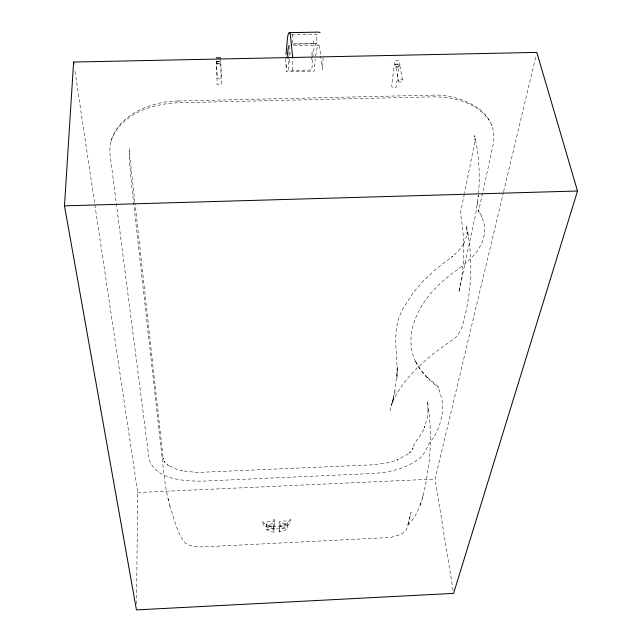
<?xml version="1.0" encoding="UTF-8"?>
<svg xmlns="http://www.w3.org/2000/svg" width="642" height="642" viewBox="0 0 642 642"><rect width="100%" height="100%" fill="white"/><g stroke="black" fill="none" stroke-linecap="round" stroke-linejoin="round"><path stroke-width="0.48" stroke-dasharray="3.21 2.41" d="M136.513 603.929L137.709 492.534L74.641 68.991M273.709 527.355L273.821 524L274.038 532.234L269.199 531.247L266.422 529.257L266.117 524.362L268.886 526.36L273.709 527.355L274.038 532.234M274.335 523.021L274.222 526.416L266.478 526.793L266.173 521.882L273.901 521.513L274.006 518.102L274.335 523.021L269.367 524.498L266.478 526.793M292.262 70.163L292.68 58.462M285.746 58.944L286.244 71.671L314.275 71.069L315.222 59.361M279.655 531.969L279.792 528.623L287.504 528.254L287.143 523.366L284.229 525.629L279.318 527.09L279.655 531.969L284.583 530.509L287.504 528.254M279.888 526.151L280.024 522.748L284.896 523.76L287.624 525.782L279.888 526.151L279.551 521.248L287.263 520.879L287.624 525.782M286.412 67.466L286.605 63.55M288.836 55.677L288.41 64.746L288.9 70.524L311.771 70.034C312.823 61.279 312.092 51.753 315.808 43.616L316.321 43.407L293.209 43.865M323.119 57.828L322.412 69.513L320.703 55.998M288.892 54.843L289.398 47.733M289.293 62.258L289.534 58.566M478.515 193.411C480.232 174.086 478.804 154.497 474.671 135.558L475.072 139.94L475.088 138.552L474.615 143.022L464.543 192.937M311.498 59.722L311.707 57.01M311.851 55.196L312.229 51.031M289.799 55.244L290.401 49.755M464.343 193.916L460.394 213.489C465.265 239.498 464.896 266.526 458.805 292.343L475.915 213.024L478.314 195.192M477.175 205.119L477.6 201.428M478.081 197.263L478.298 195.337M315.599 56.111L317.349 47.107L318.849 45.076L293.306 45.59M394.902 64.521C406.177 65.661 391.291 61.303 395.456 67.081L399.581 66.993L399.958 64.015L399.22 60.669L395.007 60.709L394.734 61.159L391.74 85.306L392.126 87.448L396.162 87.36L399.027 64.401M313.095 43.913L313.577 41.016M178.179 101.027C148.446 100.954 108.201 118.682 109.918 153.478L149.193 459.752C156.712 479.879 183.628 481.035 201.973 481.171L373.154 473.483C388.707 472.528 404.693 468.949 417.613 459.849C425.646 454.865 426.681 445.05 432.925 438.55A164.48 91.036 -4.3 0 0 441.808 398.923L438.253 386.636L426.874 376.902L427.741 377.825L420.518 369.543L415.125 360.523C420.053 371.782 429.081 380.473 438.711 387.808M479.558 212.598L478.579 211.282L493.417 143.487C498.994 109.67 458.717 93.475 431.183 95.168M392.029 403.369L395.175 388.667L397.615 366.903L396.9 378.555C398.385 353.935 389.83 328.656 404.612 306.154L413.207 292.728L423.688 280.522L436.552 268.597L452.578 256.455L451.759 257.089L459.086 250.131L461.991 246.4L464.343 242.556L463.781 243.703L466.662 235.895L467.191 231.955L467.175 233.303L466.333 225.591C473.122 256.351 472.031 288.643 464.134 319.082C462.497 326.401 460.129 334.057 453.95 338.864C428.728 356.166 403.072 376.26 391.155 405.423L393.466 398.144M453.108 590.423L435.083 479.028L503.368 192.664M503.601 191.693L536.118 55.332M169.729 505.447C174.159 518.118 176.654 533.101 185.586 543.389C191.172 546.655 197.905 547.064 204.228 546.848L390.376 537.474L399.765 534.794L403.32 532.836L405.776 530.629L407.044 528.053L411.113 512.332L407.55 525.718C423.736 508.865 425.566 484.253 429.081 462.32C431.255 441.913 430.71 421.232 427.331 400.985L428.126 410.334L428.166 409.09L427.869 413.761L427.107 418.415L424.274 427.612L424.771 426.489C422.372 435.019 414.411 440.637 412.501 449.191L412.999 448.092L409.556 452.795L410.366 452L407.726 454.271L396.892 460.097L397.542 459.865L388.217 462.721L373.066 464.808L196.773 472.48L181.75 470.787L182.424 470.915L174.086 468.363L167.474 464.824L168.405 465.49L164.111 461.293L164.785 462.304L162.98 457.722L163.228 458.926L134.989 203.153M389.999 410.776L395.456 390.874M420.173 505.342L421.28 501.402M422.107 498.441L423.238 494.412M110.825 141.457C120.046 114.252 151.753 103.699 178.011 102.784L432.363 96.862C453.124 96.653 476.677 102.271 489.14 120.287L488.498 119.059M291.693 34.925L316.827 34.435L316.827 43.696L292.648 44.186M266.422 529.257L274.142 528.888M137.709 492.534L435.083 479.028M178.075 101.027L431.633 95.152M216.603 63.919L220.8 63.831M216.482 61.223L220.671 61.544M216.482 61.351L220.663 61.263M292.142 34.644L292.567 34.909L292.64 43.255M415.583 361.727C402.999 335.188 417.966 305.383 437.234 286.476C450.435 272.007 470.337 264.175 480.023 246.496A68.012 44.828 -10.9 0 0 484.517 226.778C483.843 220.744 481.468 214.95 477.969 210.014L478.579 211.282M491.355 124.62L492.005 125.88M481.428 215.929L482.014 217.173M398.409 80.996C399.139 82.818 402.686 82.152 402.542 80.138L399.749 65.123C399.91 67.129 396.379 67.795 395.665 65.974L398.409 80.996C398.257 78.982 401.812 78.316 402.542 80.138M134.876 202.158L129.491 153.39L129.443 148.864L129.524 160.885L130.655 176.077L164.448 478.731L166.559 492.061L170.234 507.413M168.011 498.754L168.541 500.8M216.563 62.426C216.892 64.417 220.535 64.352 220.76 62.338L221.506 77.409C221.257 79.423 217.606 79.496 217.261 77.497L216.482 61.303M467.689 232.773L468.419 236.577M319.363 45.373L320.583 55.027M220.607 58.462L221.249 84.391L217.148 84.479L216.426 60.565M290.401 519.442C285.417 527.933 270.21 528.414 263.043 522.315L262.594 520.758L263.196 524.843C269.415 530.902 290.714 530.902 290.401 519.442"/><path stroke-width="0.96" d="M285.971 54.305L287.544 37.244L288.346 33.841L289.221 32.67L318.801 32.1L320.077 32.694M64.489 205.857L73.605 62.049L536.816 52.403L577.511 191.003L453.589 593.377L136.449 609.9L64.489 205.857L577.511 191.003M286.958 58.334L288.29 47.693L289.004 45.863L289.759 45.967M289.221 32.67L290.168 33.272L292.712 57.491M73.605 62.049L73.902 64.031M220.575 57.86L216.346 57.732"/></g></svg>
